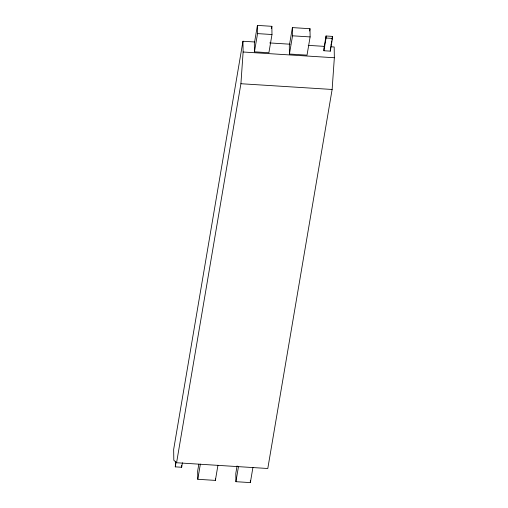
<?xml version="1.0" encoding="UTF-8"?>
<svg xmlns="http://www.w3.org/2000/svg" width="508" height="508" viewBox="0 0 508 508"><rect width="100%" height="100%" fill="white"/><g stroke="black" fill="none" stroke-linecap="round" stroke-linejoin="round"><path stroke-width="0.76" d="M331.032 46.793L334.175 46.99L334.347 57.747L332.13 89.465L267.792 468.497L176.574 462.75L240.913 83.725L243.122 52.007L242.951 41.25L254.749 41.986M242.951 41.25L173.653 449.485L173.825 460.242L176.574 462.75M175.749 461.848L175.273 466.858L181.661 467.258L182.423 462.763M175.273 466.858L176.035 462.363M257.416 25.4L254.324 43.625L254.451 51.835L268.891 52.749L271.983 34.519L271.856 26.308L257.416 25.4L257.543 33.611L254.451 51.835M271.469 28.588L271.856 26.308M198.819 464.242L197.656 471.081L197.79 479.292L215.373 480.397L217.951 465.207M197.79 479.292L200.368 464.102M292.398 27.603L289.306 45.828L289.433 54.038L307.022 55.15L310.115 36.919L309.988 28.708L292.398 27.603L292.532 35.814L289.433 54.038M309.601 30.988L309.988 28.708M237.084 465.887L235.795 473.481L235.922 481.692L250.355 482.6L252.933 467.411M235.922 481.692L238.5 466.503M326.041 35.992L323.875 48.73L323.907 50.743L330.295 51.149L332.461 38.411L332.429 36.398L326.041 35.992L326.072 38.011L323.907 50.743M330.39 48.387L330.645 46.888M330.899 45.39L331.153 43.891M331.406 42.393L331.66 40.894M331.915 39.395L332.429 36.398M257.543 33.611L271.983 34.519M292.532 35.814L310.115 36.919M326.072 38.011L332.461 38.411M269.691 42.932L290.138 44.215M308.223 45.358L324.739 46.393M243.122 52.007L334.347 57.747M240.913 83.725L332.13 89.465M330.276 49.803L330.295 51.149M250.323 480.358L250.355 482.6M215.354 478.904L215.373 480.397M181.629 465.245L181.661 467.258"/></g></svg>
